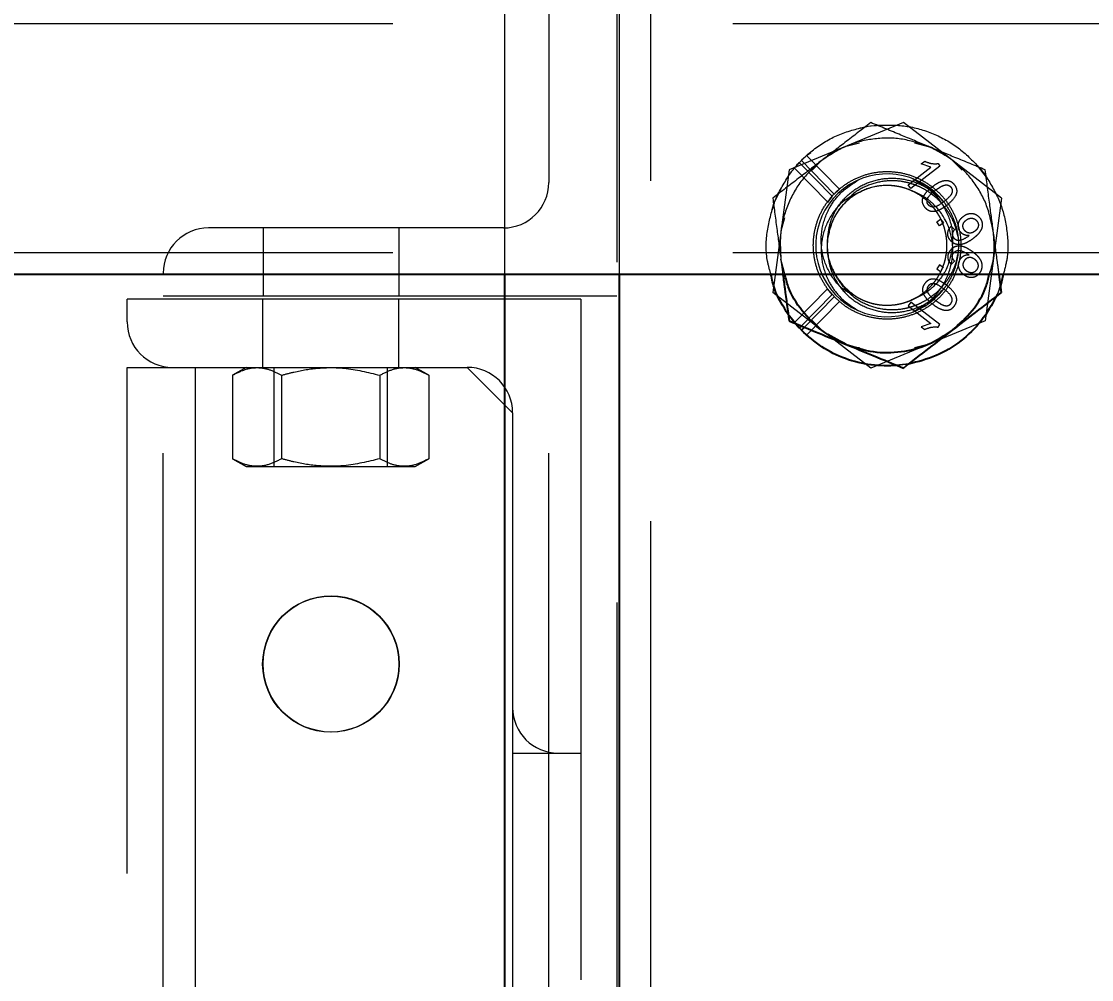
# Model space of a CAD drawing. Header units: millimetres. Extents: x 1293 to 41893, y 1011 to 26911.
# Drawn here: x 11101.3 to 11201.1, y 6627.7 to 6717.1 of the extents above; entities that cross this region are included whole.
import ezdxf

# ---------------------------------------------------------------- set-up
doc = ezdxf.new("R2010")
doc.units = ezdxf.units.MM
doc.header["$LTSCALE"] = 50
doc.linetypes.add('HIDDEN', pattern=[1.905, 1.27, -0.635])
for name, color, linetype in [('CAPA_1', 7, 'Continuous'), ('MAQUINAS', 11, 'Continuous'), ('STRUC', 4, 'Continuous')]:
    doc.layers.add(name, color=color, linetype=linetype)
doc.styles.add('SLDTEXTSTYLE0', font='TXT', dxfattribs={"width": 0.75})
doc.dimstyles.new('SLDDIMSTYLE0', dxfattribs={"dimtxt": 100, "dimasz": 100, "dimexe": 0, "dimexo": 0.0625, "dimgap": 25, "dimtad": 2, "dimdec": 0, "dimlfac": 1.5, "dimrnd": 1e-09, "dimzin": 12, "dimdsep": 46, "dimtxsty": 'SLDTEXTSTYLE0', "dimsah": 1, "dimcen": 0.09, "dimadec": 0, "dimazin": 3, "dimtfac": 1, "dimtdec": 0, "dimtofl": 0, "dimtmove": 0, "dimatfit": 3, "dimfxl": 1, "dimfrac": 2, "dimtolj": 1, "dimtzin": 12, "dimarcsym": 0})

# ---------------------------------------------------------------- blocks, each defined once
blk = doc.blocks.new('_D_15')
at = {"layer": 'CAPA_1', "transparency": 16777216}
for p, q in [((6530.125, 8742.377), (6530.125, 9415.646)), ((16745.162, 6492.001), (16745.162, 9415.646)), ((6530.125, 9365.646), (16745.162, 9365.646))]:
    blk.add_line(p, q, dxfattribs=at)
for points in [[(6530.125, 9365.646), (6630.125, 9350.262), (6630.125, 9381.031)], [(16745.162, 9365.646), (16645.162, 9381.031), (16645.162, 9350.262)]]:
    blk.add_solid(points, dxfattribs=at)
at = {"layer": 'CAPA_1', "transparency": 16777216, "insert": (11452.921, 9494.553), "char_height": 100, "attachment_point": 1, "style": 'SLDTEXTSTYLE0'}
blk.add_mtext('15323', dxfattribs=at)

msp = doc.modelspace()

# ---------------------------------------------------------------- linework, layer by layer
at = {"color": 1, "linetype": 'HIDDEN', "lineweight": 18}
for p, q in [((11156.8304871, 6758.1188715), (11156.8304871, 6422.7855382)), ((11160.0054871, 6416.4355382), (11160.0054871, 6758.1188715)), ((11150.4804871, 6729.5522048), (11150.4804871, 6702.0355382)), ((11707.4158163, 6716.8275736), (10380.9601497, 6716.8275736)), ((11146.2471537, 6697.8022048), (11118.7304871, 6697.8022048)), ((11123.8138204, 6697.8022048), (11123.8138204, 6691.4522048)), ((11136.5138204, 6691.4522048), (11136.5138204, 6697.8022048)), ((11707.4158163, 6695.4915736), (10380.9601497, 6695.4915736)), ((11114.4971537, 6422.7855382), (11114.4971537, 6693.5688715)), ((11114.4971537, 6691.4522048), (11156.8304871, 6691.4522048)), ((11150.4804871, 6422.7855382), (11150.4804871, 6691.4522048))]:
    msp.add_line(p, q, dxfattribs=at)
at = {"color": 7, "linetype": 'Continuous', "lineweight": 25}
msp.add_line((11705.2958163, 6693.4595736), (10380.9601497, 6693.4595736), dxfattribs=at)
at = {"color": 1, "linetype": 'HIDDEN', "lineweight": 18}
msp.add_circle((11130.1638204, 6657.1188715), 6.35, dxfattribs=at)
for centre, start, end in [((11146.2471537, 6702.0355382), 270, 0), ((11118.7304871, 6693.5688715), 90, 180)]:
    msp.add_arc(centre, 4.2333333, start, end, dxfattribs=at)
at = {"layer": 'MAQUINAS', "linetype": 'HIDDEN', "lineweight": 18}
for p, q in [((11146.3934895, 6693.4595736), (11146.3934895, 6718.8595736)), ((11157.0601562, 6718.8595736), (11157.0601562, 6693.4595736)), ((11183.5848455, 6707.6227651), (11172.9100596, 6703.2202341)), ((11180.0559846, 6707.2536793), (11181.0948456, 6707.3920642)), ((11180.5128073, 6707.3145319), (11181.6355771, 6707.3739984)), ((11192.7349421, 6700.5793947), (11183.5848455, 6707.6227651)), ((11179.5555086, 6707.0998203), (11180.2911571, 6707.2850062)), ((11178.2474525, 6705.4214996), (11179.494105, 6705.753497)), ((11184.6262073, 6705.753497), (11185.8862248, 6705.4138105)), ((11174.0576472, 6704.0934537), (11174.5463845, 6704.5587359)), ((11174.5463845, 6704.5587359), (11174.9402145, 6704.848299)), ((11177.6034915, 6701.427037), (11174.5463845, 6704.5587359)), ((11173.4132438, 6703.3840444), (11176.4923837, 6700.2297749)), ((11173.5461803, 6703.4821797), (11173.8618155, 6703.8904722)), ((11173.8618155, 6703.8904722), (11176.9189225, 6700.7587733)), ((11177.1109984, 6700.9656022), (11174.0576472, 6704.0934537)), ((11175.9737599, 6704.1088098), (11175.0495741, 6703.1874458)), ((11184.0137937, 6701.8359521), (11186.1283487, 6703.4636501)), ((11186.995178, 6703.5768656), (11184.2815897, 6701.4880562)), ((11185.2462354, 6703.7818973), (11185.566952, 6704.0287718)), ((11186.1283487, 6703.4636501), (11185.2462354, 6703.7818973)), ((11186.8227843, 6703.8008236), (11186.995178, 6703.5768656)), ((11188.1598938, 6704.1010799), (11189.0707382, 6703.1874458)), ((11190.4736344, 6703.6157011), (11191.4074953, 6702.4005529)), ((11190.650874, 6703.450935), (11191.2901493, 6702.6204475)), ((11172.9100596, 6703.2202341), (11171.3853702, 6691.7743329)), ((11171.6108455, 6700.3325918), (11172.1435609, 6701.3960088)), ((11177.6034915, 6701.427037), (11177.1109984, 6700.9656022)), ((11177.7159743, 6701.5052905), (11177.6034915, 6701.427037)), ((11180.0525356, 6701.3876241), (11179.9248067, 6701.3216124)), ((11184.2815897, 6701.4880562), (11184.0137937, 6701.8359521)), ((11185.7479172, 6701.6959882), (11186.1266479, 6701.4596745)), ((11186.2785382, 6701.3169772), (11186.1266479, 6701.4596745)), ((11171.4652668, 6699.9796081), (11171.8648524, 6700.9484805)), ((11176.9189225, 6700.7587733), (11176.5018243, 6700.1890301)), ((11192.7349421, 6700.5793947), (11191.2102528, 6689.1334935)), ((11171.356713, 6699.5060646), (11171.5351753, 6700.1491147)), ((11172.483523, 6698.7429149), (11172.1477149, 6697.4972835)), ((11186.6917544, 6698.3569928), (11187.0396503, 6698.6247888)), ((11186.9595505, 6698.0090968), (11186.6917544, 6698.3569928)), ((11187.0396503, 6698.6247888), (11187.3074464, 6698.2768929)), ((11191.6367893, 6698.7429149), (11191.9426305, 6697.5944792)), ((11187.3074464, 6698.2768929), (11186.9595505, 6698.0090968)), ((11188.0490264, 6697.9612759), (11188.3516121, 6697.6401595)), ((11189.6611045, 6697.0388564), (11189.7261669, 6697.0915358)), ((11172.483523, 6693.6108127), (11172.1476913, 6694.871863)), ((11172.5242953, 6693.4595736), (11172.1477149, 6694.8564441)), ((11172.1477149, 6694.8564441), (11172.3337897, 6693.4595736)), ((11188.0490264, 6694.3924517), (11188.3516121, 6694.7135681)), ((11188.4985785, 6694.5716935), (11188.6696365, 6695.310427)), ((11189.6611045, 6695.3148712), (11189.7261669, 6695.2621918)), ((11191.9725974, 6694.8564441), (11191.6367893, 6693.6108127)), ((11186.9595505, 6694.3446308), (11186.6917544, 6693.9967348)), ((11186.6917544, 6693.9967348), (11187.0396503, 6693.7289388)), ((11187.3074464, 6694.0768347), (11186.9595505, 6694.3446308)), ((11177.5406818, 6692.9615488), (11177.8579767, 6692.5190523)), ((11192.6550455, 6692.3741195), (11192.2554599, 6691.4052471)), ((11192.775231, 6692.8984037), (11192.4239264, 6691.8137267)), ((11180.5354668, 6684.7309625), (11171.3853702, 6691.7743329)), ((11173.4132438, 6688.9696832), (11176.4923837, 6692.1239527)), ((11174.0550973, 6688.6612532), (11176.9189225, 6691.5949543)), ((11177.1109984, 6691.3881254), (11174.3359889, 6688.5454069)), ((11176.46932, 6692.1630263), (11177.2139635, 6691.3003592)), ((11176.9189225, 6691.5949543), (11176.4923837, 6692.1239527)), ((11192.3407338, 6691.6120102), (11191.9827316, 6690.9673214)), ((11177.6034915, 6690.9266907), (11174.5463845, 6687.7949917)), ((11184.2815897, 6690.8656714), (11184.0137937, 6690.5177755)), ((11184.0137937, 6690.5177755), (11186.1283487, 6688.8900775)), ((11186.995178, 6688.776862), (11184.2815897, 6690.8656714)), ((11185.8818148, 6690.7533795), (11186.3274838, 6691.0717112)), ((11174.1175213, 6688.2117358), (11172.8098303, 6689.7713815)), ((11173.4132438, 6688.9696832), (11172.830163, 6689.7332801)), ((11175.9604185, 6688.2526477), (11175.0495741, 6689.1662818)), ((11191.2102528, 6689.1334935), (11180.5354668, 6684.7309625)), ((11186.1283487, 6688.8900775), (11185.2462354, 6688.5718303)), ((11185.2462354, 6688.5718303), (11185.566952, 6688.3249558)), ((11186.8227843, 6688.552904), (11186.995178, 6688.776862)), ((11185.8728598, 6686.932228), (11184.6262073, 6686.6002306)), ((11184.1281802, 6685.1196782), (11182.5861383, 6684.9720871)), ((11184.0643277, 6685.1000483), (11183.0254667, 6684.9616634))]:
    msp.add_line(p, q, dxfattribs=at)
at = {"layer": 'MAQUINAS', "linetype": 'Continuous', "lineweight": 25}
for p, q in [((11146.3934895, 6423.7929069), (11146.3934895, 6693.4595736)), ((11157.0601562, 6693.4595736), (11157.0601562, 6423.7929069)), ((11192.7349421, 6691.7743329), (11192.510454, 6693.4595736)), ((11192.903872, 6693.4595736), (11192.6550455, 6692.3741195)), ((11173.8618155, 6688.4632554), (11173.4132438, 6688.9696832)), ((11173.8618155, 6688.4632554), (11174.0550973, 6688.6612532)), ((11174.0576472, 6688.2602739), (11174.3359889, 6688.5454069))]:
    msp.add_line(p, q, dxfattribs=at)
at = {"layer": 'MAQUINAS', "linetype": 'HIDDEN', "lineweight": 18}
msp.add_arc((11182.0601562, 6696.1768638), 6.6666667, 37.587605897, 307.587605897, dxfattribs=at)
for points, knots in [([(11180.5354668, 6707.6227651), (11179.7358052, 6707.0072182), (11178.2348568, 6705.8518495), (11176.6846978, 6704.6586005), (11175.9604185, 6704.1010799)], [0, 0, 0, 0, 0.5327709195, 1, 1, 1, 1]), ([(11185.8728598, 6705.4214996), (11185.0278931, 6705.7699836), (11183.2194297, 6706.5158361), (11181.4683769, 6707.2380112), (11180.5354668, 6707.6227651)], [0, 0, 0, 0, 0.4672290805, 1, 1, 1, 1]), ([(11191.2102528, 6703.2202341), (11190.2773427, 6703.604988), (11188.5262898, 6704.3271631), (11186.7178265, 6705.0730156), (11185.8728598, 6705.4214996)], [0, 0, 0, 0, 0.5327709195, 1, 1, 1, 1]), ([(11175.9604185, 6704.1010799), (11175.2361392, 6703.5435593), (11173.6859803, 6702.3503103), (11172.1850319, 6701.1949416), (11171.3853702, 6700.5793947)], [0, 0, 0, 0, 0.4672290805, 1, 1, 1, 1]), ([(11185.566952, 6704.0287718), (11185.7678316, 6703.9422246), (11186.1688965, 6703.7694293), (11186.6050735, 6703.7903709), (11186.8227843, 6703.8008236)], [0, 0, 0, 0, 0.5008657323, 1, 1, 1, 1]), ([(11176.5241014, 6696.9080686), (11176.5671562, 6697.2997549), (11176.6522091, 6698.0735132), (11177.1639618, 6699.3898552), (11178.1072952, 6700.7059687), (11179.5679295, 6701.7907614), (11181.2351677, 6702.3891123), (11183.0012317, 6702.5068376), (11184.7294519, 6702.1199559), (11186.2313789, 6701.3485347), (11186.9967697, 6700.5875567), (11187.3429669, 6700.2433556)], [0, 0, 0, 0, 0.0816770011, 0.1613491513, 0.291035136, 0.4131476663, 0.5342207305, 0.6547643612, 0.776345221, 0.8988377529, 1, 1, 1, 1]), ([(11184.4569709, 6702.397774), (11185.1480773, 6701.9835113), (11186.3367902, 6701.2709737), (11187.5804258, 6699.5254314), (11188.1854941, 6697.8507198), (11188.1696965, 6696.6862591), (11188.1639953, 6696.2660178)], [0, 0, 0, 0, 0.3146952276, 0.5412802636, 0.8344529945, 1, 1, 1, 1]), ([(11191.9725974, 6697.4972835), (11191.8519101, 6698.4032881), (11191.5936056, 6700.3423896), (11191.3435011, 6702.2199334), (11191.2102528, 6703.2202341)], [0, 0, 0, 0, 0.4672290805, 1, 1, 1, 1]), ([(11191.2901493, 6702.6204475), (11191.7531298, 6701.8508444), (11192.6790909, 6700.3116384), (11193.3007354, 6697.6771045), (11193.4099607, 6695.3358958), (11193.0402249, 6693.9651015), (11192.903872, 6693.4595736)], [0, 0, 0, 0, 0.278998758, 0.5579975161, 0.8369962741, 1, 1, 1, 1]), ([(11179.0067198, 6691.5065928), (11178.7110499, 6691.6407489), (11177.7633517, 6692.0707536), (11176.6525752, 6693.5095792), (11175.8770478, 6695.5030852), (11175.8706066, 6697.6576056), (11176.5040997, 6699.4869163), (11177.6355477, 6701.1254001), (11178.7009191, 6701.8367709), (11179.3392819, 6702.2630192)], [0, 0, 0, 0, 0.0732264463, 0.23470955464, 0.39409961462, 0.5545736248, 0.71203910639, 0.82745590624, 1, 1, 1, 1]), ([(11177.635167, 6692.770688), (11177.7993004, 6692.5744467), (11178.2093685, 6692.0841606), (11178.8067994, 6691.6167976), (11179.3535881, 6691.2873477), (11179.738178, 6691.0908471), (11180.2269618, 6690.8917068), (11180.5960072, 6690.7840947), (11180.7984392, 6690.7371365), (11180.7987641, 6690.7370612), (11180.799247, 6690.7369492), (11180.8001217, 6690.7367465), (11180.8017235, 6690.7363756), (11180.8047101, 6690.7356853), (11180.8104465, 6690.7343636), (11180.8219768, 6690.7317233), (11180.8466743, 6690.7261386), (11180.9039101, 6690.7135512), (11181.0803544, 6690.6773165), (11181.6818625, 6690.5812035), (11182.3641514, 6690.5783356), (11183.0263912, 6690.6735076), (11183.4065357, 6690.7517508), (11183.8323833, 6690.8741983), (11184.2086567, 6691.018285), (11184.4370564, 6691.1230572), (11184.6658109, 6691.2351397), (11184.9565326, 6691.3945749), (11185.355896, 6691.6605215), (11185.7310082, 6691.9597416), (11186.0606923, 6692.2725801), (11186.3817851, 6692.6295224), (11186.7102742, 6693.0646588), (11186.9629873, 6693.4896997), (11187.1029019, 6693.7765939), (11187.208636, 6694.008169), (11187.3323433, 6694.3158478), (11187.4725338, 6694.7749072), (11187.572842, 6695.2443362), (11187.6359516, 6695.7480406), (11187.651714, 6696.25101), (11187.6234451, 6696.715931), (11187.569266, 6697.1137537), (11187.5110011, 6697.3990008), (11187.4685154, 6697.5677307), (11187.4123257, 6697.7787399), (11187.3141323, 6698.0885944), (11187.140751, 6698.5073513), (11186.9587795, 6698.8663876), (11186.778918, 6699.1687526), (11186.4899556, 6699.5956845), (11186.0306768, 6700.1387516), (11185.3645005, 6700.7058982), (11184.7044943, 6701.111641), (11184.0892898, 6701.3915039), (11183.5035046, 6701.5832899), (11182.9127421, 6701.7058997), (11182.3117935, 6701.7660287), (11181.2746989, 6701.7586647), (11179.7953234, 6701.4040387), (11178.1776327, 6700.3348054), (11176.965975, 6698.785473), (11176.6713928, 6697.5338709), (11176.5241014, 6696.9080686)], [0, 0, 0, 0, 0.0250183389, 0.0625054019, 0.0734573723, 0.0875362195, 0.1047409106, 0.1250701816, 0.1250803606, 0.1250883981, 0.1251028376, 0.1251288993, 0.1251763212, 0.1252638193, 0.1254290458, 0.1257527279, 0.1264220412, 0.1279084068, 0.1314910468, 0.1440579436, 0.1875385457, 0.1974736047, 0.209566414, 0.2255093014, 0.2408045385, 0.2489692379, 0.2501056215, 0.2657484547, 0.28139119, 0.2970338275, 0.3126763675, 0.3258383929, 0.3440073866, 0.3659743669, 0.3741241502, 0.3752533992, 0.3909020102, 0.4065504224, 0.4221986367, 0.4378466543, 0.456198944, 0.4713844366, 0.4834019862, 0.4954853191, 0.4998684371, 0.500437905, 0.5168673796, 0.5316456815, 0.5447725081, 0.5562475909, 0.5660706953, 0.5952358177, 0.6255591057, 0.651347786, 0.6708426473, 0.6916214877, 0.7115649448, 0.7298045646, 0.7506541572, 0.81299025, 0.8753265878, 0.937663171, 1, 1, 1, 1]), ([(11188.6694219, 6697.0498188), (11188.5925961, 6697.3611572), (11188.4389328, 6697.9838816), (11188.0748757, 6698.7798599), (11187.6523433, 6699.4803341), (11187.1608332, 6700.1154355), (11186.3752883, 6700.8875714), (11185.5572671, 6701.4211348), (11184.8329031, 6701.7446585), (11184.429735, 6701.8949092), (11183.9879513, 6702.0250429), (11183.1316541, 6702.2033323), (11181.8381798, 6702.2405532), (11180.2031961, 6701.8082895), (11178.8832369, 6701.0768039), (11178.312542, 6700.3693238), (11178.1007472, 6700.1067658)], [0, 0, 0, 0, 0.06995325439, 0.13991721043, 0.19019268291, 0.24855125466, 0.31487985327, 0.43024677406, 0.45921365436, 0.488205919, 0.52420612643, 0.55973201064, 0.67927377128, 0.8024253355, 0.92667663689, 1, 1, 1, 1]), ([(11185.3806951, 6700.5291624), (11185.4253006, 6700.6430892), (11185.5145767, 6700.871109), (11185.8198774, 6701.2582919), (11186.1015943, 6701.4924201), (11186.2893921, 6701.6484944)], [0, 0, 0, 0, 0.249753552, 0.499871473, 1, 1, 1, 1]), ([(11186.2893921, 6701.6484944), (11186.446057, 6701.7624708), (11186.7590004, 6701.9901425), (11187.2103581, 6702.1966119), (11187.5978773, 6702.2485231), (11187.8880509, 6702.1992237), (11188.1431118, 6702.0574027), (11188.2704341, 6701.9107733), (11188.3341584, 6701.8373859)], [0, 0, 0, 0, 0.2504817087, 0.5003455958, 0.6317049056, 0.7502211388, 0.8749866995, 1, 1, 1, 1]), ([(11186.5582753, 6701.3014353), (11186.7110145, 6701.4126453), (11186.94011, 6701.5794507), (11187.275791, 6701.7603274), (11187.4615971, 6701.7988014), (11187.5543777, 6701.818013)], [0, 0, 0, 0, 0.5003723119, 0.7505151407, 1, 1, 1, 1]), ([(11188.018123, 6701.6001745), (11188.0556325, 6701.5406153), (11188.1306497, 6701.4214995), (11188.1419219, 6701.2062215), (11188.0903355, 6701.0013524), (11187.858034, 6700.6486359), (11187.5822551, 6700.4314619), (11187.3616636, 6700.2577475)], [0, 0, 0, 0, 0.1247447425, 0.2494837578, 0.3744708184, 0.4996480989, 1, 1, 1, 1]), ([(11187.5543777, 6701.818013), (11187.5988745, 6701.8164032), (11187.6878395, 6701.8131845), (11187.8158538, 6701.7717851), (11187.9308984, 6701.7013819), (11187.9890446, 6701.6339144), (11188.018123, 6701.6001745)], [0, 0, 0, 0, 0.2501584562, 0.5001555724, 0.7500324303, 1, 1, 1, 1]), ([(11188.3341584, 6701.8373859), (11188.3883662, 6701.756724), (11188.4967372, 6701.5954665), (11188.5705471, 6701.3088205), (11188.5468336, 6701.0141215), (11188.2993032, 6700.4823934), (11187.9263797, 6700.1636922), (11187.6283725, 6699.9090147)], [0, 0, 0, 0, 0.12537334802, 0.25064373861, 0.37569751501, 0.50111317472, 1, 1, 1, 1]), ([(11171.3853702, 6700.5793947), (11171.5186186, 6699.579094), (11171.7687231, 6697.7015502), (11172.0270275, 6695.7624487), (11172.1477149, 6694.8564441)], [0, 0, 0, 0, 0.5327709195, 1, 1, 1, 1]), ([(11179.6790344, 6701.1945945), (11179.1452982, 6700.9654461), (11177.9512501, 6700.4528067), (11176.6449912, 6698.8554622), (11175.8790867, 6696.8476008), (11175.8700652, 6694.6969296), (11176.5041993, 6692.8666627), (11177.6355131, 6691.2283792), (11178.7009061, 6690.516976), (11179.3392819, 6690.0907084)], [0, 0, 0, 0, 0.12345414514, 0.27618546634, 0.42693717465, 0.57871408704, 0.72764552194, 0.83680715805, 1, 1, 1, 1]), ([(11184.4569709, 6689.9559536), (11185.1471815, 6690.3701896), (11186.3343535, 6691.0826815), (11187.5878712, 6692.8285174), (11188.1723784, 6694.5537717), (11188.2317325, 6696.486047), (11187.7247485, 6698.3881924), (11186.6106255, 6699.903811), (11185.3982569, 6700.8303854), (11184.6922352, 6701.1266265), (11184.3392155, 6701.2747507)], [0, 0, 0, 0, 0.1658148828, 0.2852039547, 0.4396784994, 0.5380553636, 0.6848651292, 0.841009299, 0.920502639, 1, 1, 1, 1]), ([(11185.5857805, 6699.7217969), (11185.5067986, 6699.8437597), (11185.3881746, 6700.0269374), (11185.3567586, 6700.2795492), (11185.3606066, 6700.4231688), (11185.373999, 6700.4938316), (11185.3806951, 6700.5291624)], [0, 0, 0, 0, 0.4987953461, 0.7491482596, 0.8745764119, 1, 1, 1, 1]), ([(11185.8988868, 6699.9628134), (11185.8619161, 6700.0225582), (11185.7879543, 6700.1420807), (11185.7807206, 6700.3565558), (11185.8285565, 6700.5617318), (11186.064701, 6700.9114342), (11186.3389312, 6701.128119), (11186.5582753, 6701.3014353)], [0, 0, 0, 0, 0.1246963828, 0.2494616582, 0.3744323466, 0.4996371137, 1, 1, 1, 1]), ([(11171.2185734, 6693.4595736), (11171.0999039, 6693.8670768), (11170.7311451, 6695.133371), (11170.7521731, 6697.3950337), (11171.2275689, 6699.1180833), (11171.4652668, 6699.9796081)], [0, 0, 0, 0, 0.1917585355, 0.5958792677, 1, 1, 1, 1]), ([(11187.6283725, 6699.9090147), (11187.4719048, 6699.7950371), (11187.1593471, 6699.5673569), (11186.7119692, 6699.3640261), (11186.3257733, 6699.3102517), (11186.0347712, 6699.356669), (11185.7763449, 6699.5016866), (11185.6493421, 6699.6483805), (11185.5857805, 6699.7217969)], [0, 0, 0, 0, 0.2504758129, 0.5003473544, 0.6257683408, 0.7501761831, 0.8749696966, 1, 1, 1, 1]), ([(11187.3616636, 6700.2577475), (11187.1380194, 6700.0898481), (11186.8584191, 6699.8799402), (11186.4598785, 6699.7426105), (11186.2492449, 6699.7473155), (11186.0443667, 6699.8107079), (11185.9473662, 6699.9121261), (11185.8988868, 6699.9628134)], [0, 0, 0, 0, 0.5004095025, 0.6256126137, 0.7505796735, 0.875343692, 1, 1, 1, 1]), ([(11188.8934808, 6697.440039), (11188.8546228, 6697.4966998), (11188.7769331, 6697.6099833), (11188.7118457, 6697.8063676), (11188.6905838, 6698.0118501), (11188.7145406, 6698.2168848), (11188.7787905, 6698.4140621), (11188.9146428, 6698.6547438), (11189.0705308, 6698.7917137), (11189.1741085, 6698.8827215)], [0, 0, 0, 0, 0.1250740585, 0.2500636243, 0.3732612247, 0.5001992382, 0.6242961008, 0.7503685137, 1, 1, 1, 1]), ([(11189.2881813, 6697.5750559), (11189.2386372, 6697.6507345), (11189.1644065, 6697.764122), (11189.1316856, 6697.9424555), (11189.1377781, 6698.0772553), (11189.1729503, 6698.2080838), (11189.254756, 6698.3696083), (11189.3561046, 6698.4603357), (11189.4234226, 6698.5205989)], [0, 0, 0, 0, 0.2495205461, 0.3738507838, 0.4998887841, 0.6240955932, 0.7503154422, 1, 1, 1, 1]), ([(11189.1741085, 6698.8827215), (11189.2953062, 6698.9634575), (11189.4779031, 6699.0850946), (11189.7618646, 6699.1524287), (11189.9807797, 6699.1586051), (11190.1942389, 6699.1194992), (11190.4656377, 6699.0104933), (11190.615114, 6698.8509931), (11190.7150328, 6698.7443736)], [0, 0, 0, 0, 0.2498688585, 0.3764535287, 0.5003476657, 0.6272386366, 0.7508240847, 1, 1, 1, 1]), ([(11189.4234226, 6698.5205989), (11189.5031726, 6698.5739546), (11189.6624624, 6698.6805256), (11189.9077736, 6698.71797), (11190.0966841, 6698.6918474), (11190.2776361, 6698.6237578), (11190.3764324, 6698.5199555), (11190.4429328, 6698.4500855)], [0, 0, 0, 0, 0.2502503989, 0.4998417518, 0.6295762976, 0.7506653539, 1, 1, 1, 1]), ([(11190.7150328, 6698.7443736), (11190.7674507, 6698.6654382), (11190.8722706, 6698.5075912), (11190.9417258, 6698.2287088), (11190.9429775, 6697.9436278), (11190.8393013, 6697.5771745), (11190.5520624, 6697.1888485), (11190.2588868, 6696.9527785), (11190.1119214, 6696.8344395)], [0, 0, 0, 0, 0.1250635897, 0.2500895576, 0.3751100052, 0.5001693996, 0.7494409524, 1, 1, 1, 1]), ([(11190.4429328, 6698.4500855), (11190.4919106, 6698.3719429), (11190.5651046, 6698.2551642), (11190.5847888, 6698.0713893), (11190.5673924, 6697.9353461), (11190.5215055, 6697.8048749), (11190.4269441, 6697.6471448), (11190.3223776, 6697.556933), (11190.252903, 6697.4969958)], [0, 0, 0, 0, 0.2490168506, 0.3721383925, 0.4993654558, 0.6235619335, 0.7498926933, 1, 1, 1, 1]), ([(11187.9302514, 6696.6760767), (11187.8642686, 6696.7764334), (11187.7650491, 6696.9273417), (11187.7143654, 6697.1628517), (11187.7140201, 6697.4014447), (11187.8093249, 6697.6942699), (11187.9690419, 6697.8721803), (11188.0490264, 6697.9612759)], [0, 0, 0, 0, 0.2498594906, 0.3757183909, 0.500481002, 0.7498462328, 1, 1, 1, 1]), ([(11188.3516121, 6697.6401595), (11188.3025084, 6697.5817967), (11188.213827, 6697.4763933), (11188.1476144, 6697.3137621), (11188.1393291, 6697.1826802), (11188.1584557, 6697.0804853), (11188.1969857, 6696.9834732), (11188.2371067, 6696.9272597), (11188.257166, 6696.8991548)], [0, 0, 0, 0, 0.2764767993, 0.4993179598, 0.6237184282, 0.7494961879, 0.8747561628, 1, 1, 1, 1]), ([(11189.7261669, 6697.0915358), (11189.6476675, 6697.0884748), (11189.4901756, 6697.0823335), (11189.2618849, 6697.1504897), (11189.0508574, 6697.2628252), (11188.9458614, 6697.3810559), (11188.8934808, 6697.440039)], [0, 0, 0, 0, 0.2489431768, 0.4994502947, 0.7502849385, 1, 1, 1, 1]), ([(11190.252903, 6697.4969958), (11190.1771523, 6697.4458543), (11190.0625391, 6697.3684757), (11189.8856986, 6697.3200712), (11189.747981, 6697.3135008), (11189.6141495, 6697.3372586), (11189.4440657, 6697.4071656), (11189.350659, 6697.5077663), (11189.2881813, 6697.5750559)], [0, 0, 0, 0, 0.2499764907, 0.3782221672, 0.5003423322, 0.6274524307, 0.7508110927, 1, 1, 1, 1]), ([(11191.5965127, 6693.4595736), (11191.7462298, 6693.9323078), (11192.1605766, 6695.2406149), (11192.0458619, 6696.6177515), (11191.9725974, 6697.4972835)], [0, 0, 0, 0, 0.3613327563, 1, 1, 1, 1]), ([(11192.510454, 6693.4595736), (11192.4514746, 6693.9023345), (11192.2753864, 6695.224235), (11192.0935374, 6696.5893823), (11191.9725974, 6697.4972835)], [0, 0, 0, 0, 0.3349426472, 1, 1, 1, 1]), ([(11190.1119214, 6696.8344395), (11189.9455622, 6696.7131011), (11189.6134091, 6696.4708366), (11189.1292847, 6696.2635347), (11188.7150281, 6696.2302531), (11188.4099386, 6696.2948912), (11188.1351146, 6696.443315), (11187.9985583, 6696.5984678), (11187.9302514, 6696.6760767)], [0, 0, 0, 0, 0.2504849429, 0.5001185141, 0.6278991852, 0.7500923696, 0.8749936752, 1, 1, 1, 1]), ([(11188.257166, 6696.8991548), (11188.3013761, 6696.8499074), (11188.3897594, 6696.7514539), (11188.5705693, 6696.6628684), (11188.768965, 6696.6321761), (11189.1581364, 6696.7192578), (11189.4376499, 6696.8968678), (11189.6611045, 6697.0388564)], [0, 0, 0, 0, 0.1252073258, 0.2503100191, 0.3753386279, 0.5006201474, 1, 1, 1, 1]), ([(11176.5241014, 6695.445659), (11176.5671563, 6695.0539724), (11176.6522093, 6694.2802134), (11177.1639627, 6692.9638705), (11178.1072975, 6691.6477564), (11179.5679338, 6690.5629637), (11181.2351741, 6689.9646138), (11183.0012399, 6689.8468905), (11184.7294612, 6690.233775), (11186.2313846, 6691.0051974), (11186.9967726, 6691.7661734), (11187.3429669, 6692.110372)], [0, 0, 0, 0, 0.0816770766, 0.1613492894, 0.2910353615, 0.4131480043, 0.5342211749, 0.6547649167, 0.7763458983, 0.8988385446, 1, 1, 1, 1]), ([(11188.1639953, 6696.0877098), (11188.03187, 6695.3945697), (11187.7579757, 6693.9576978), (11186.6058322, 6692.4502713), (11185.3991118, 6691.5232789), (11184.6925202, 6691.2270801), (11184.3392155, 6691.0789769)], [0, 0, 0, 0, 0.3159019835, 0.6548613522, 0.8274263116, 1, 1, 1, 1]), ([(11187.9302514, 6695.6776509), (11187.8642719, 6695.5772936), (11187.7649944, 6695.4262889), (11187.7143393, 6695.1907601), (11187.7140641, 6694.9521732), (11187.8093224, 6694.6594572), (11187.969041, 6694.4815472), (11188.0490264, 6694.3924517)], [0, 0, 0, 0, 0.2498591948, 0.3759561592, 0.5004815934, 0.749846529, 1, 1, 1, 1]), ([(11190.1119214, 6695.5192881), (11189.9455619, 6695.6406263), (11189.6134082, 6695.8828904), (11189.129179, 6696.0902415), (11188.7149038, 6696.1234681), (11188.4098359, 6696.0587799), (11188.1351143, 6695.9104127), (11187.9985582, 6695.7552599), (11187.9302514, 6695.6776509)], [0, 0, 0, 0, 0.25048492591, 0.50011848011, 0.62803988224, 0.75009238661, 0.87499368372, 1, 1, 1, 1]), ([(11188.3516121, 6694.7135681), (11188.3024553, 6694.7719618), (11188.2137637, 6694.8773193), (11188.147431, 6695.0402425), (11188.1396279, 6695.1709482), (11188.1632574, 6695.308229), (11188.2196469, 6695.3961043), (11188.257166, 6695.4545728)], [0, 0, 0, 0, 0.2770742739, 0.4999140274, 0.6248342849, 0.7503808481, 1, 1, 1, 1]), ([(11188.257166, 6695.4545728), (11188.3013761, 6695.5038202), (11188.3897594, 6695.6022737), (11188.5705693, 6695.6908592), (11188.768965, 6695.7215515), (11189.1581364, 6695.6344698), (11189.4376499, 6695.4568598), (11189.6611045, 6695.3148712)], [0, 0, 0, 0, 0.1252073258, 0.2503100191, 0.3753386279, 0.5006201474, 1, 1, 1, 1]), ([(11190.7150328, 6693.609354), (11190.7674507, 6693.6882894), (11190.8722706, 6693.8461364), (11190.9417258, 6694.1250188), (11190.9429775, 6694.4100998), (11190.8393013, 6694.7765531), (11190.5520624, 6695.1648791), (11190.2588868, 6695.4009491), (11190.1119214, 6695.5192881)], [0, 0, 0, 0, 0.1250635897, 0.2500895576, 0.3751100052, 0.5001693996, 0.7494409524, 1, 1, 1, 1]), ([(11188.6694219, 6695.3039088), (11188.5925961, 6694.9925704), (11188.4389328, 6694.369846), (11188.0748757, 6693.5738677), (11187.6523433, 6692.8733935), (11187.1608331, 6692.2382921), (11186.3752884, 6691.4661564), (11185.5572662, 6690.9325919), (11184.8329038, 6690.6090698), (11184.4297319, 6690.4588152), (11183.9879656, 6690.3286998), (11183.1315499, 6690.1502849), (11181.8396846, 6690.1147688), (11180.1975752, 6690.5394825), (11178.6942757, 6691.4157202), (11177.9883145, 6692.3188897), (11177.635167, 6692.770688)], [0, 0, 0, 0, 0.0665558736, 0.1331219292, 0.1809557007, 0.2364800042, 0.2995872587, 0.4093512185, 0.4369112804, 0.4644954939, 0.4987472992, 0.5325478175, 0.6462838601, 0.763454391, 0.8816712488, 1, 1, 1, 1]), ([(11188.6694219, 6695.3039088), (11188.5880987, 6694.8754983), (11188.4254516, 6694.0186747), (11188.006301, 6693.1227333), (11187.6672635, 6692.5655951), (11187.4836463, 6692.2954264), (11187.2871518, 6692.0345975), (11187.1193843, 6691.8331473), (11186.9591126, 6691.6539204), (11186.6610431, 6691.3372739), (11186.360209, 6691.0877658), (11186.1266479, 6690.8940531)], [0, 0, 0, 0, 0.2499524853, 0.4999064451, 0.5624712653, 0.6250346909, 0.6875967417, 0.7501574373, 0.7756706729, 0.8258355222, 1, 1, 1, 1]), ([(11188.8934808, 6694.9136886), (11188.8733133, 6694.8859526), (11188.8329767, 6694.8304785), (11188.7673649, 6694.709933), (11188.7113663, 6694.5475669), (11188.6907047, 6694.3416659), (11188.7145598, 6694.1366348), (11188.7788489, 6693.9395458), (11188.9147282, 6693.6989077), (11189.0705287, 6693.5620153), (11189.1741085, 6693.4710061)], [0, 0, 0, 0, 0.0626107389, 0.1252263593, 0.2501941382, 0.3735862588, 0.5002863049, 0.6245798583, 0.750412027, 1, 1, 1, 1]), ([(11189.7261669, 6695.2621918), (11189.6474764, 6695.2652493), (11189.4891812, 6695.2714), (11189.2606483, 6695.2026635), (11189.050015, 6695.0901134), (11188.9456055, 6694.9724367), (11188.8934808, 6694.9136886)], [0, 0, 0, 0, 0.2495404591, 0.5019797072, 0.7513717737, 1, 1, 1, 1]), ([(11189.2881813, 6694.7786717), (11189.238637, 6694.7029931), (11189.16447, 6694.5897033), (11189.131693, 6694.4113926), (11189.1377451, 6694.2766935), (11189.1729016, 6694.1457473), (11189.2546786, 6693.9841953), (11189.3561066, 6693.8933928), (11189.4234226, 6693.8331287)], [0, 0, 0, 0, 0.24952030926, 0.37352842553, 0.49988836722, 0.623789863, 0.75031567921, 1, 1, 1, 1]), ([(11190.252903, 6694.8567318), (11190.1771522, 6694.9078744), (11190.062632, 6694.9851918), (11189.8858127, 6695.0336324), (11189.7482163, 6695.0402416), (11189.6142755, 6695.016506), (11189.4441537, 6694.9466532), (11189.3506595, 6694.8459604), (11189.2881813, 6694.7786717)], [0, 0, 0, 0, 0.2499766017, 0.3779151287, 0.5003420213, 0.627106401, 0.7508109821, 1, 1, 1, 1]), ([(11190.4429328, 6693.9036421), (11190.4919135, 6693.9817843), (11190.565054, 6694.0984702), (11190.58478, 6694.2822256), (11190.5674462, 6694.41816), (11190.5215594, 6694.548738), (11190.4270371, 6694.7065027), (11190.3223775, 6694.7967948), (11190.252903, 6694.8567318)], [0, 0, 0, 0, 0.249017166, 0.3718446562, 0.4993648037, 0.6232259432, 0.7498923764, 1, 1, 1, 1]), ([(11189.1741085, 6693.4710061), (11189.2953064, 6693.3902717), (11189.4780008, 6693.268572), (11189.7619833, 6693.2012775), (11189.9810208, 6693.1951413), (11190.1943663, 6693.234265), (11190.4657279, 6693.3433263), (11190.6151147, 6693.5027336), (11190.7150328, 6693.609354)], [0, 0, 0, 0, 0.2498687718, 0.3766540303, 0.5003478215, 0.6274593765, 0.7508241712, 1, 1, 1, 1]), ([(11189.4234226, 6693.8331287), (11189.5031724, 6693.7797725), (11189.6624619, 6693.6732007), (11189.9076633, 6693.635779), (11190.096574, 6693.6618472), (11190.277557, 6693.7298936), (11190.3764315, 6693.8337739), (11190.4429328, 6693.9036421)], [0, 0, 0, 0, 0.25025022803, 0.49984141065, 0.62928839716, 0.75066552405, 1, 1, 1, 1]), ([(11185.5857805, 6692.6319307), (11185.5074775, 6692.5100329), (11185.3898731, 6692.3269528), (11185.3491999, 6692.0377967), (11185.3701965, 6691.8956439), (11185.3806951, 6691.8245653)], [0, 0, 0, 0, 0.4990363131, 0.7495101716, 1, 1, 1, 1]), ([(11187.6283725, 6692.4447129), (11187.4719046, 6692.5587028), (11187.1593463, 6692.7864076), (11186.7116639, 6692.9897244), (11186.3254147, 6693.0436968), (11186.0344946, 6692.996841), (11185.7763427, 6692.8520554), (11185.6493414, 6692.7053519), (11185.5857805, 6692.6319307)], [0, 0, 0, 0, 0.2504715078, 0.5003387545, 0.6261880614, 0.750180477, 0.8749718456, 1, 1, 1, 1]), ([(11185.8988868, 6692.3909142), (11185.8619161, 6692.3311694), (11185.7879543, 6692.2116469), (11185.7807206, 6691.9971718), (11185.8285565, 6691.7919958), (11186.064701, 6691.4422934), (11186.3389312, 6691.2256086), (11186.5582753, 6691.0522923)], [0, 0, 0, 0, 0.1246963828, 0.2494616582, 0.3744323466, 0.4996371137, 1, 1, 1, 1]), ([(11187.3616636, 6692.0959801), (11187.1380194, 6692.2638795), (11186.8584191, 6692.4737875), (11186.4598785, 6692.6111171), (11186.2492449, 6692.6064121), (11186.0443667, 6692.5430197), (11185.9473662, 6692.4416015), (11185.8988868, 6692.3909142)], [0, 0, 0, 0, 0.5004095025, 0.6256126137, 0.7505796735, 0.875343692, 1, 1, 1, 1]), ([(11188.3341584, 6690.5163417), (11188.3883662, 6690.5970036), (11188.4967372, 6690.7582611), (11188.5705471, 6691.0449071), (11188.5468336, 6691.3396061), (11188.2993032, 6691.8713342), (11187.9263797, 6692.1900354), (11187.6283725, 6692.4447129)], [0, 0, 0, 0, 0.125373348, 0.2506437386, 0.375697515, 0.5011131747, 1, 1, 1, 1]), ([(11185.3806951, 6691.8245653), (11185.4253006, 6691.7106384), (11185.5145767, 6691.4826186), (11185.8198774, 6691.0954357), (11186.1015943, 6690.8613075), (11186.2893921, 6690.7052332)], [0, 0, 0, 0, 0.249753552, 0.499871473, 1, 1, 1, 1]), ([(11188.018123, 6690.7535531), (11188.0556325, 6690.8131123), (11188.1306497, 6690.9322281), (11188.1419219, 6691.1475061), (11188.0903355, 6691.3523752), (11187.858034, 6691.7050917), (11187.5822551, 6691.9222657), (11187.3616636, 6692.0959801)], [0, 0, 0, 0, 0.1247447425, 0.2494837578, 0.3744708184, 0.4996480989, 1, 1, 1, 1]), ([(11186.2893921, 6690.7052332), (11186.4460574, 6690.5912567), (11186.7590016, 6690.3635846), (11187.21047, 6690.1570643), (11187.5980132, 6690.1051961), (11187.8881615, 6690.1545681), (11188.143112, 6690.2963244), (11188.2704342, 6690.4429541), (11188.3341584, 6690.5163417)], [0, 0, 0, 0, 0.25048154931, 0.50034527738, 0.63186646805, 0.75022129776, 0.87498677906, 1, 1, 1, 1]), ([(11186.5582753, 6691.0522923), (11186.7110145, 6690.9410823), (11186.94011, 6690.7742769), (11187.275791, 6690.5934002), (11187.4615971, 6690.5549262), (11187.5543777, 6690.5357146)], [0, 0, 0, 0, 0.5003723119, 0.7505151407, 1, 1, 1, 1]), ([(11187.5543777, 6690.5357146), (11187.5988496, 6690.5373441), (11187.6877647, 6690.5406022), (11187.8161524, 6690.5817065), (11187.9108706, 6690.6413281), (11187.9761147, 6690.7018102), (11188.00412, 6690.7363051), (11188.018123, 6690.7535531)], [0, 0, 0, 0, 0.2500549443, 0.4999486155, 0.749722078, 0.8748570557, 1, 1, 1, 1]), ([(11185.566952, 6688.3249558), (11185.7678316, 6688.411503), (11186.1688965, 6688.5842983), (11186.6050735, 6688.5633567), (11186.8227843, 6688.552904)], [0, 0, 0, 0, 0.50086573232, 1, 1, 1, 1]), ([(11189.0707382, 6689.1662818), (11188.7914513, 6688.8131538), (11188.4907222, 6688.4329146), (11188.0772434, 6688.2000797), (11188.0477621, 6688.1834784)], [0, 0, 0, 0, 0.9286993414, 1, 1, 1, 1]), ([(11179.494105, 6686.6002306), (11179.0486438, 6686.6655362), (11178.5689824, 6686.7358556), (11178.1606021, 6686.9775213), (11178.1314844, 6686.9947522)], [0, 0, 0, 0, 0.9286993414, 1, 1, 1, 1])]:
    msp.add_open_spline(points, degree=3, knots=knots, dxfattribs=at)
for points in [[(11181.0948456, 6707.3920642), (11181.9922909, 6707.4075333), (11183.7871816, 6707.4384716), (11186.3876873, 6706.6697982), (11188.7740065, 6705.3817886), (11190.0252515, 6704.0945529), (11190.650874, 6703.450935)], [(11171.8648524, 6700.9484805), (11172.3001784, 6701.7334256), (11173.1708305, 6703.3033156), (11175.136774, 6705.1710829), (11177.4453826, 6706.5936912), (11179.185784, 6707.0336832), (11180.0559846, 6707.2536793)], [(11185.8728598, 6705.4214996), (11185.0404265, 6705.6934318), (11183.37556, 6706.2372961), (11180.7264435, 6706.1890957), (11178.1570846, 6705.5421517), (11176.6926406, 6704.5814372), (11175.9604185, 6704.1010799)], [(11191.9725974, 6697.4972835), (11191.7918809, 6698.3541579), (11191.430448, 6700.0679067), (11190.064147, 6702.3380088), (11188.2191976, 6704.2396668), (11186.6549724, 6705.0275553), (11185.8728598, 6705.4214996)], [(11175.9604185, 6704.1010799), (11175.3087017, 6703.5161376), (11174.0052682, 6702.3462531), (11172.7224527, 6700.0279507), (11171.9980432, 6697.4793486), (11172.0978243, 6695.7307456), (11172.1477149, 6694.8564441)], [(11176.4923837, 6692.1239527), (11176.2528289, 6692.4946758), (11175.7737193, 6693.2361219), (11175.3408668, 6694.4962516), (11175.140224, 6695.8074427), (11175.1977878, 6697.135073), (11175.5064527, 6698.4267265), (11176.0562141, 6699.6359152), (11176.8265129, 6700.7179469), (11177.7891406, 6701.6331327), (11178.9087001, 6702.3478255), (11180.1440603, 6702.8357693), (11181.4498265, 6703.0790332), (11182.7780193, 6703.068679), (11184.0798343, 6702.8050872), (11185.3074368, 6702.2979432), (11186.415719, 6701.565882), (11187.3639574, 6700.6358029), (11188.1173091, 6699.5418814), (11188.6480925, 6698.3243133), (11188.9368042, 6697.0278378), (11188.9728354, 6695.7000936), (11188.7548623, 6694.3898681), (11188.2908943, 6693.1453053), (11187.5979794, 6692.0121359), (11186.70158, 6691.0319995), (11185.6346281, 6690.2409049), (11184.4363513, 6689.6679428), (11183.1506946, 6689.3340839), (11181.8252176, 6689.251904), (11180.5074359, 6689.4232727), (11179.2502069, 6689.8461851), (11178.0831721, 6690.4890831), (11177.4350563, 6691.0884447), (11177.1109984, 6691.3881254)], [(11177.635167, 6692.770688), (11177.2558706, 6693.4010373), (11176.4972779, 6694.6617357), (11176.3867945, 6696.9223955), (11177.091662, 6699.032324), (11178.5658976, 6700.7175106), (11180.5686297, 6701.7087517), (11182.7993641, 6701.8585295), (11184.9173101, 6701.1431323), (11186.6003519, 6699.6717209), (11187.5921543, 6697.6682216), (11187.7418317, 6695.4377317), (11187.0262749, 6693.3195751), (11185.5556024, 6691.6371313), (11183.5493072, 6690.6431475), (11181.3292621, 6690.5015978), (11179.1721221, 6691.186825), (11178.1474854, 6692.2427337), (11177.635167, 6692.770688)], [(11187.3429669, 6700.2433556), (11187.5902713, 6699.8814967), (11188.08488, 6699.1577791), (11188.5349127, 6697.9156159), (11188.7676961, 6696.6151119), (11188.70218, 6695.7409765), (11188.6694219, 6695.3039088)], [(11177.635167, 6692.770688), (11177.4280198, 6693.0737883), (11177.0137255, 6693.6799888), (11176.6367691, 6694.7204499), (11176.4417849, 6695.8097783), (11176.4966626, 6696.5419718), (11176.5241014, 6696.9080686)]]:
    msp.add_open_spline(points, degree=3, dxfattribs=at)
at = {"layer": 'MAQUINAS', "linetype": 'Continuous', "lineweight": 25}
for points, knots in [([(11172.830163, 6689.7332801), (11172.3449123, 6690.4957371), (11171.6046664, 6691.658859), (11171.317496, 6692.9982043), (11171.2185734, 6693.4595736)], [0, 0, 0, 0, 0.6555262331, 1, 1, 1, 1]), ([(11172.3337897, 6693.4595736), (11172.3920393, 6693.0222916), (11172.5876592, 6691.5537652), (11172.7770579, 6690.1319417), (11172.9100596, 6689.1334935)], [0, 0, 0, 0, 0.2977692683, 1, 1, 1, 1]), ([(11178.2474525, 6686.932228), (11177.464051, 6687.3257023), (11175.897248, 6688.1126508), (11174.071632, 6690.0213587), (11172.8978352, 6691.85026), (11172.6123292, 6693.0802991), (11172.5242953, 6693.4595736)], [0, 0, 0, 0, 0.2902080102, 0.5804160203, 0.8706240305, 1, 1, 1, 1]), ([(11188.1598938, 6688.2526477), (11188.8036228, 6688.8393663), (11190.0910809, 6690.0128035), (11191.2291944, 6691.8722845), (11191.511147, 6693.0906834), (11191.5965127, 6693.4595736)], [0, 0, 0, 0, 0.4108059362, 0.8216118724, 1, 1, 1, 1]), ([(11188.1598938, 6688.2526477), (11188.8841731, 6688.8101683), (11190.434332, 6690.0034173), (11191.9352804, 6691.158786), (11192.7349421, 6691.7743329)], [0, 0, 0, 0, 0.4672290805, 1, 1, 1, 1]), ([(11172.9100596, 6689.1334935), (11173.8429696, 6688.7487396), (11175.5940225, 6688.0265645), (11177.4024858, 6687.280712), (11178.2474525, 6686.932228)], [0, 0, 0, 0, 0.5327709195, 1, 1, 1, 1]), ([(11183.5848455, 6684.7309625), (11184.3845071, 6685.3465094), (11185.8854555, 6686.5018781), (11187.4356145, 6687.6951271), (11188.1598938, 6688.2526477)], [0, 0, 0, 0, 0.5327709195, 1, 1, 1, 1]), ([(11178.2474525, 6686.932228), (11179.0924192, 6686.583744), (11180.9008826, 6685.8378915), (11182.6519354, 6685.1157164), (11183.5848455, 6684.7309625)], [0, 0, 0, 0, 0.4672290805, 1, 1, 1, 1])]:
    msp.add_open_spline(points, degree=3, knots=knots, dxfattribs=at)
for points in [[(11192.2554599, 6691.4052471), (11191.8201339, 6690.620302), (11190.9494818, 6689.050412), (11188.9835383, 6687.1826447), (11186.6749297, 6685.7600364), (11184.9345283, 6685.3200444), (11184.0643277, 6685.1000483)], [(11183.0254667, 6684.9616634), (11182.2012925, 6684.9428119), (11180.5529442, 6684.905109), (11178.1469945, 6685.5382852), (11175.9042062, 6686.6150426), (11174.6731669, 6687.7118635), (11174.0576472, 6688.2602739)], [(11178.2474525, 6686.932228), (11179.0798858, 6686.6602958), (11180.7447523, 6686.1164315), (11183.3938688, 6686.1646319), (11185.9632277, 6686.8115759), (11187.4276718, 6687.7722904), (11188.1598938, 6688.2526477)]]:
    msp.add_open_spline(points, degree=3, dxfattribs=at)
at = {"layer": 'STRUC', "linetype": 'HIDDEN', "lineweight": 18}
for p, q in [((11153.4601497, 6691.1435736), (11111.1268163, 6691.1435736)), ((11111.1268163, 6689.0269069), (11111.1268163, 6691.1435736)), ((11123.7768163, 6691.1435736), (11123.7768163, 6684.7935736)), ((11136.4768163, 6684.7935736), (11136.4768163, 6691.1435736)), ((11153.4601497, 6691.1435736), (11153.4601497, 6351.8102403)), ((11111.1268163, 6684.7935736), (11142.8768163, 6684.7935736)), ((11111.1268163, 6351.8102403), (11111.1268163, 6684.7935736)), ((11117.4768163, 6684.7935736), (11117.4768163, 6351.8102403)), ((11122.2366377, 6684.7935736), (11120.9574163, 6684.0550148)), ((11124.8351497, 6684.7935736), (11124.8351497, 6675.5331569)), ((11135.418483, 6675.5331569), (11135.418483, 6684.7935736)), ((11139.2962163, 6684.0550148), (11138.016995, 6684.7935736)), ((11147.1101497, 6680.5602403), (11142.8768163, 6684.7935736)), ((11120.9574163, 6684.0550148), (11120.9574163, 6676.2717157)), ((11125.5480579, 6684.0584463), (11125.5480579, 6676.2682842)), ((11134.7055748, 6684.0584463), (11134.7055748, 6676.2682842)), ((11139.2962163, 6684.0550148), (11139.2962163, 6676.2717157)), ((11147.1101497, 6680.5602403), (11147.1101497, 6433.7269069)), ((11120.9574163, 6676.2717157), (11122.2366377, 6675.5331569)), ((11122.2366377, 6675.5331569), (11138.016995, 6675.5331569)), ((11138.016995, 6675.5331569), (11139.2962163, 6676.2717157)), ((11147.1101497, 6648.8102403), (11153.4601497, 6648.8102403))]:
    msp.add_line(p, q, dxfattribs=at)
msp.add_circle((11130.1268163, 6657.1102403), 6.35, dxfattribs=at)
for centre, start, end in [((11115.3601497, 6689.0269069), 180, 270), ((11142.8768163, 6680.5602403), 0, 90), ((11151.343483, 6653.0435736), 180, 270)]:
    msp.add_arc(centre, 4.2333333, start, end, dxfattribs=at)
for points, knots in [([(11120.9574163, 6684.0550148), (11121.3558136, 6684.2601758), (11122.1612382, 6684.6749419), (11123.3546655, 6684.8276422), (11124.4956146, 6684.6061629), (11125.1951025, 6684.2421327), (11125.5480579, 6684.0584463)], [0, 0, 0, 0, 0.2646037157, 0.5349392798, 0.7653344448, 1, 1, 1, 1]), ([(11125.5480579, 6684.0584463), (11125.930891, 6684.1627734), (11127.0606611, 6684.4706507), (11129.0059728, 6684.7823324), (11131.7243773, 6684.790348), (11133.6015673, 6684.3294867), (11134.7055748, 6684.0584463)], [0, 0, 0, 0, 0.1281443788, 0.3781639842, 0.6342876167, 1, 1, 1, 1]), ([(11134.7055748, 6684.0584463), (11135.1037767, 6684.263018), (11135.9088204, 6684.6766), (11137.1020499, 6684.8274758), (11138.243177, 6684.6043139), (11138.943063, 6684.2392309), (11139.2962163, 6684.0550148)], [0, 0, 0, 0, 0.264433571, 0.5346044925, 0.7651675047, 1, 1, 1, 1]), ([(11125.5480579, 6676.2682842), (11125.1498559, 6676.0637125), (11124.3448123, 6675.6501306), (11123.1515828, 6675.4992548), (11122.0104557, 6675.7224166), (11121.3105697, 6676.0874996), (11120.9574163, 6676.2717157)], [0, 0, 0, 0, 0.26443357096, 0.53460449255, 0.76516750469, 1, 1, 1, 1]), ([(11134.7055748, 6676.2682842), (11133.6015645, 6675.9972232), (11131.7437436, 6675.5410836), (11129.0262454, 6675.5425469), (11127.079822, 6675.8508625), (11125.9308849, 6676.1639599), (11125.5480579, 6676.2682842)], [0, 0, 0, 0, 0.3657108626, 0.6154157302, 0.871856154, 1, 1, 1, 1]), ([(11139.2962163, 6676.2717157), (11138.8978191, 6676.0665548), (11138.0923945, 6675.6517886), (11136.8989672, 6675.4990883), (11135.7580181, 6675.7205676), (11135.0585302, 6676.0845978), (11134.7055748, 6676.2682842)], [0, 0, 0, 0, 0.2646037157, 0.5349392798, 0.7653344448, 1, 1, 1, 1])]:
    msp.add_open_spline(points, degree=3, knots=knots, dxfattribs=at)

# ---------------------------------------------------------------- dimensions: what is measured, and where the dimension line sits
at = {"layer": 'CAPA_1'}
dim = msp.add_linear_dim(base=(16745.1618891, 9365.6463094), p1=(6530.1246702, 8678.8772747), p2=(16745.1618891, 6428.5014528), dimstyle='SLDDIMSTYLE0', dxfattribs=at)
dim.commit()
dim.dimension.update_dxf_attribs({"geometry": '_D_15', "text_midpoint": (11637.6432797, 9365.6463094), "dimtype": 160})

doc.saveas('drawing.dxf')
